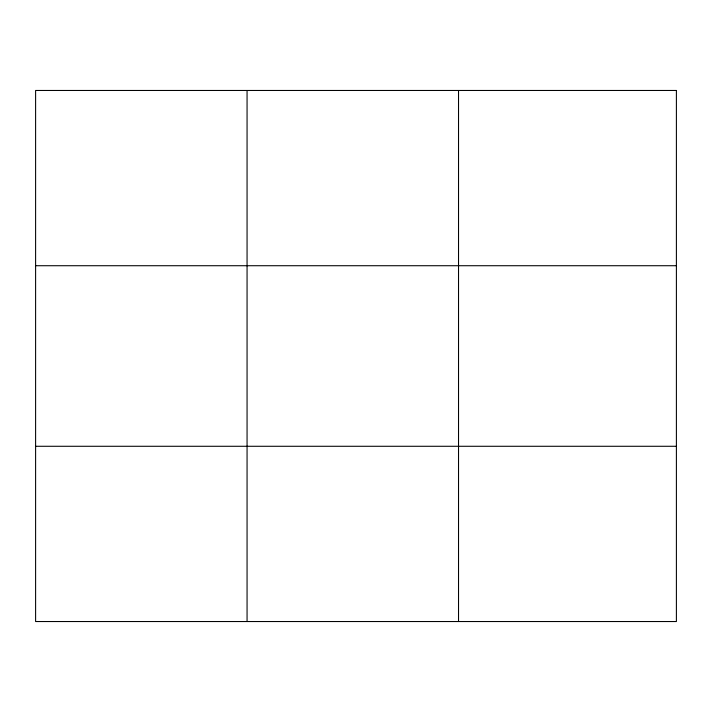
<?xml version="1.0" encoding="UTF-8"?>
<svg xmlns="http://www.w3.org/2000/svg" width="712" height="712" viewBox="0 0 712 712"><rect width="100%" height="100%" fill="white"/><g stroke="black" fill="none" stroke-linecap="round" stroke-linejoin="round"><path stroke-width="1.07" d="M247.064 621.532L247.064 90.469M458.528 621.532L458.528 90.469M35.6 265.718L676.4 265.718M35.6 446.282L676.4 446.282M676.4 90.469L676.4 621.532L35.6 621.532L35.6 90.469L676.4 90.469"/></g></svg>
